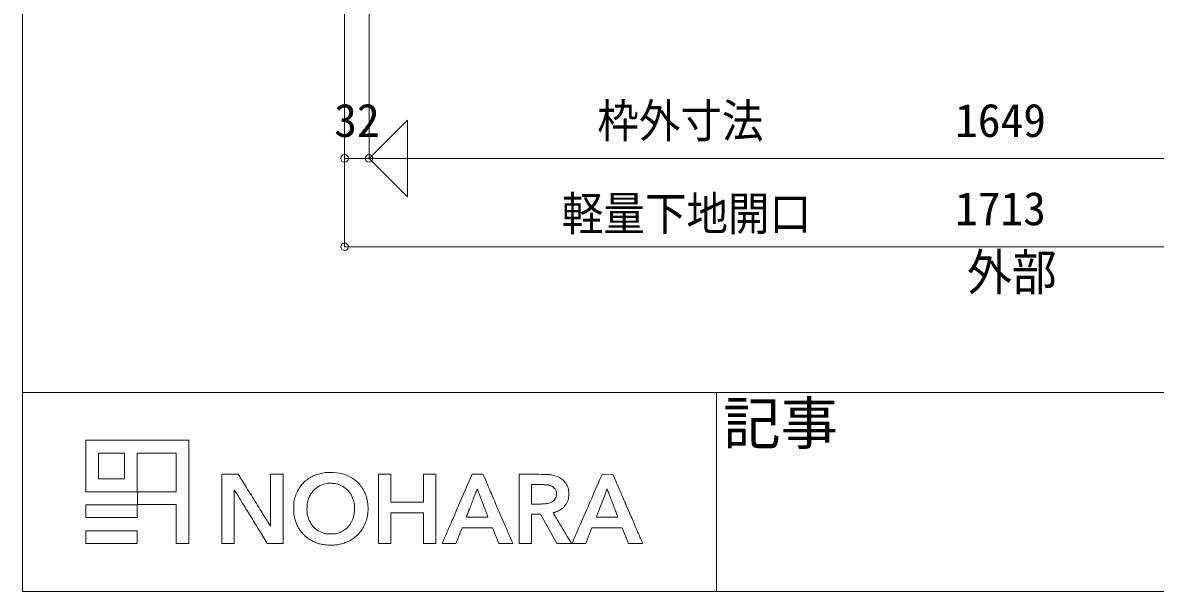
# Model space of a CAD drawing. Units: millimetres at full size, sheet at 1:20. Extents: x -4100 to 3700, y -3386 to 2063.
# Drawn here: x -4100 to -2620, y -3386 to -2643 of the extents above; entities that cross this region are included whole.
import ezdxf
from ezdxf.enums import TextEntityAlignment as Align

# ---------------------------------------------------------------- set-up
doc = ezdxf.new("R2010")
doc.units = ezdxf.units.MM
doc.header["$LTSCALE"] = 20
doc.header["$PDMODE"] = 32
doc.header["$PDSIZE"] = 10
doc.layers.add('0-1', color=7, linetype='Continuous', lineweight=9)
doc.layers.add('0-2', color=7, linetype='Continuous', lineweight=9)
doc.styles.add('HGｺﾞｼｯｸM', font='')
doc.styles.add('ＭＳ ゴシック', font='')
doc.styles.get('HGｺﾞｼｯｸM').set_extended_font_data('HGｺﾞｼｯｸM')
doc.styles.get('ＭＳ ゴシック').set_extended_font_data('MS Gothic')

msp = doc.modelspace()

# ---------------------------------------------------------------- linework, layer by layer
at = {"layer": '0-1', "color": 5}
for p, q in [((3700.24, -3126.39), (-4099.57, -3126.39)), ((-3193.49, -3126.39), (-3193.49, -3386.39))]:
    msp.add_line(p, q, dxfattribs=at)
at = {"layer": '0-1'}
for p, q in [((-3431.32, -3233.35), (-3451.04, -3233.23)), ((-3382.85, -3323.46), (-3386.33, -3317.69))]:
    msp.add_line(p, q, dxfattribs=at)
at = {"layer": '0-1', "color": 5}
msp.add_lwpolyline([(3700.24, 2063.48), (3700.24, -3386.39), (-4099.57, -3386.39), (-4099.57, 2063.48)], close=True, dxfattribs=at)
at = {"layer": '0-1'}
for points in [[(-4017.14, -3188.87), (-4017.14, -3256.07), (-3949.94, -3256.07), (-3949.94, -3205.67), (-3899.24, -3205.67), (-3899.24, -3256.07), (-3949.64, -3256.07), (-3949.64, -3272.87), (-3899.24, -3272.87), (-3899.24, -3323.87), (-3882.44, -3323.87), (-3882.44, -3188.87)], [(-3966.74, -3205.67), (-3966.74, -3239.27), (-4000.34, -3239.27), (-4000.34, -3205.67)], [(-3634.64, -3233.27), (-3634.64, -3323.87), (-3618.74, -3323.87), (-3618.74, -3283.67), (-3576.14, -3283.67), (-3576.14, -3323.88), (-3560.09, -3323.72), (-3559.94, -3233.27), (-3576.14, -3233.27), (-3576.14, -3269.87), (-3618.59, -3269.72), (-3618.75, -3233.27)], [(-4017.14, -3273.17), (-4017.14, -3289.97), (-3949.94, -3289.97), (-3949.94, -3273.17)], [(-4017.14, -3307.07), (-4017.14, -3323.87), (-3949.94, -3323.87), (-3949.94, -3307.07)]]:
    msp.add_lwpolyline(points, close=True, dxfattribs=at)
for points in [[(-3839.24, -3233.27), (-3839.24, -3323.87), (-3823.34, -3323.87), (-3823.34, -3288.7)], [(-3816.87, -3234.99), (-3817.94, -3233.27), (-3839.24, -3233.27)], [(-3790.32, -3306.98), (-3779.99, -3323.85), (-3759.44, -3323.87), (-3759.44, -3233.27), (-3775.64, -3233.27), (-3775.79, -3301.22), (-3779.24, -3295.67)], [(-3494.78, -3241.44), (-3498.29, -3233.27), (-3512.39, -3233.28), (-3531.81, -3278.05)], [(-3451.04, -3233.23), (-3451.04, -3323.87), (-3434.84, -3323.87), (-3434.84, -3285.47), (-3422.98, -3285.47), (-3402, -3323.87), (-3392.3, -3323.87)], [(-3324.41, -3243.17), (-3328.6, -3233.42), (-3342.75, -3233.26), (-3343.01, -3233.94)], [(-3427.35, -3272.27), (-3434.84, -3272.27), (-3434.84, -3246.72), (-3424.42, -3246.84)], [(-3322.46, -3288.64), (-3322.28, -3289.37), (-3336.26, -3289.37)], [(-3542.65, -3323.87), (-3533.69, -3323.87), (-3525.59, -3303.17), (-3486.04, -3303.32), (-3477.67, -3323.87), (-3468.55, -3323.87)], [(-3359.98, -3313.47), (-3355.97, -3303.32), (-3316.47, -3303.16), (-3308.09, -3323.86), (-3289.69, -3323.87), (-3291.13, -3320.49)], [(-3380.7, -3320.72), (-3382.01, -3323.72), (-3373.13, -3323.8)]]:
    msp.add_lwpolyline(points, dxfattribs=at)
for centre, radius, start, end in [((-5201.48, -4095.26), 1630.09, 31.79944, 31.85307), ((-651004.81, -404501.52), 761490.02, 31.79875, 31.79944), ((-3700.85, -3277.53), 46.09, 121.05776, 129.79342), ((-3699.65, -3279.52), 48.41, 112.63846, 121.05784), ((-3698.94, -3281.21), 50.24, 104.37868, 112.63853), ((-3697.79, -3285.69), 54.86, 96.64605, 104.37874), ((-3701.78, -3251.5), 20.44, 93.49458, 96.64611), ((-3696.89, -3331.55), 100.64, 92.52796, 93.49465), ((-3696.35, -3343.64), 112.74, 91.56154, 92.528), ((-3696.7, -3331.1), 100.2, 90.50569, 91.56153), ((-3697.05, -3290.62), 59.72, 75.21282, 90.5057), ((-3693.58, -3277.45), 46.1, 56.64455, 75.2128), ((-3691.59, -3274.43), 42.48, 37.20408, 56.64453), ((-3461.51, -8259.23), 5025.97, 89.51711, 89.65576), ((-3420.92, -3442.92), 209.49, 88.12693, 89.51713), ((-3415.74, -3284.52), 51.01, 84.73923, 88.127), ((-3412.84, -3253.05), 19.41, 77.7694, 84.73923), ((-3418.27, -3278.08), 45.01, 66.38555, 77.76933), ((-3410.37, -3260.02), 25.3, 48.86313, 66.38548), ((-4278841.66, 1853541.17), 4661276.93, 336.52506, 336.52552), ((-3361.21, -3226.92), 19.5, 336.52555, 338.91562), ((-2650.57, -3273.92), 1172.78, 179.03041, 179.32101), ((-3823.04, -3254.08), 0.145, 43.13055, 179.03041), ((-3824.69, -3255.63), 2.41, 31.84065, 43.13046), ((-12450.09, -8612.07), 10155.69, 31.80625, 31.84063), ((-254021.3, -158372.92), 294397.75, 31.79663, 31.79869), ((-435425.61, -270833.19), 507833.53, 31.79521, 31.79659), ((-3698.09, -3276.77), 47.6, 150.36178, 159.56175), ((-3700.56, -3275.36), 44.76, 140.87445, 150.36179), ((-3707.05, -3270.08), 36.39, 129.79341, 140.87448), ((-3697.43, -3275.02), 30.18, 134.32823, 152.23331), ((-3698.26, -3274.16), 28.98, 116.01435, 134.32826), ((-3697.03, -3276.69), 31.79, 98.9278, 116.01445), ((-3699.46, -3261.23), 16.15, 90.6497, 98.92786), ((-3698.77, -3322.03), 76.95, 88.04946, 90.64966), ((-3698.75, -3321.6), 76.52, 85.42221, 88.04945), ((-3694.09, -3263.31), 18.04, 77.73789, 85.42227), ((-3696.68, -3275.24), 30.25, 60.65236, 77.73787), ((-3696.47, -3274.86), 29.82, 43.3793, 60.65237), ((-3697.17, -3275.52), 30.78, 26.40466, 43.3794), ((-3693.05, -3275.54), 44.31, 18.37087, 37.20411), ((-50376.2, 14625.15), 50164.08, 339.11513, 339.12155), ((-3506.41, -3252.48), 0.476, 339.12158, 357.19157), ((-3505.86, -3252.51), 0.069, 23.48906, 177.1916), ((-3568.04, -3279.53), 67.87, 22.00259, 23.48905), ((-3649.55, -3312.46), 155.78, 20.88824, 22.00252), ((5090.34, 446.51), 9343.73, 203.24713, 203.27762), ((67870.14, 27454.75), 77686.6, 203.27766, 203.28407), ((76447.44, 31145.95), 87024.43, 203.28411, 203.29075), ((-3434.48, -4111.01), 864.23, 88.95664, 89.33296), ((-3420.43, -3339.5), 92.59, 87.01304, 88.9567), ((-3417.35, -3280.63), 33.64, 83.56575, 87.01309), ((-3414.54, -3255.66), 8.51, 73.98914, 83.56571), ((-3419.29, -3272.2), 25.72, 69.19581, 73.98916), ((-3415.43, -3262.04), 14.86, 61.96474, 69.19582), ((-3414.43, -3260.18), 12.75, 54.09629, 61.96472), ((-3414.93, -3260.87), 13.59, 46.59677, 54.0964), ((-3415.23, -3261.18), 14.03, 37.84538, 46.59683), ((-3411.08, -3257.96), 8.78, 25.41249, 37.84538), ((-3411, -3257.92), 8.69, 12.90467, 25.41251), ((-3407.58, -3256.82), 21.05, 29.3883, 48.86311), ((-3409.71, -3258.02), 23.5, 11.45453, 29.38832), ((-3404.09, -3256.88), 17.77, 2.38062, 11.45451), ((168529.08, -69941.49), 184350.44, 158.79235, 158.79831), ((-3336.13, -3252.98), 0.209, 90.00004, 158.79236), ((-3336.13, -3252.89), 0.121, 21.31364, 89.99991), ((-15218.36, -7888.84), 12754.7, 21.28914, 21.31366), ((-198631.54, -87283.47), 212620.9, 23.28075, 23.28212), ((-517001.66, -224268.14), 559210.48, 23.28002, 23.28071), ((-546394.29, -236914.8), 591208.36, 23.27937, 23.28006), ((10018.96, -3288.71), 13842.3, 179.91951, 179.99995), ((-2938.01, -3270.51), 885.31, 179.32105, 179.91945), ((-5503.78, -4304.13), 1981.98, 31.60711, 31.80627), ((-6978.75, -5211.79), 3713.85, 31.48269, 31.60714), ((84801.01, 51660.85), 104243.37, 211.79523, 211.8021), ((-3720.99, -3273.15), 24.43, 171.7954, 176.30606), ((-3707.79, -3275.05), 37.77, 168.54099, 171.7954), ((-3696.62, -3277.32), 49.17, 159.56182, 168.54097), ((-3691.42, -3278.18), 36.97, 152.23339, 167.6116), ((-3700.29, -3277.07), 34.27, 10.74115, 26.40476), ((-3695.41, -3276.32), 46.8, 11.29433, 18.37086), ((-3704.03, -3278.05), 55.59, 5.07461, 11.29426), ((-9572.09, -937.74), 6492.83, 338.94278, 339.00787), ((-6621.75, -2069.8), 3332.75, 339.00788, 339.11514), ((-5348.16, -3960.7), 1973.88, 20.71447, 20.88819), ((28214.52, 8731.25), 33908.42, 200.71444, 200.722), ((57920.22, 19969.16), 65668.76, 200.72202, 200.7266), ((80832.2, 33033.5), 91798.21, 203.29076, 203.29718), ((-3414.69, -3257.99), 13.22, 289.63137, 313.60412), ((-3412.68, -3260.1), 10.31, 313.60414, 341.44483), ((-3415.92, -3259.01), 13.72, 341.44479, 3.90725), ((-3415.68, -3258.99), 13.48, 3.90723, 12.90469), ((-3405.49, -3261.41), 19.19, 333.60538, 344.88468), ((-3401.24, -3262.56), 14.79, 344.88467, 355.16146), ((-3447.23, -3258.67), 60.95, 355.1615, 358.74999), ((-3447.09, -3258.67), 60.81, 358.74999, 2.38063), ((-133132.94, 53091.32), 141484.84, 336.51153, 336.52505), ((-4234.13, -3608.67), 966.01, 20.92847, 21.28921), ((-5105.96, -3942.09), 1899.43, 20.71103, 20.92853), ((-370911.05, -161414.91), 400172.76, 23.27848, 23.2794), ((26161.17, 9414.68), 32087.68, 203.27853, 203.29113), ((151147.45, 91622.49), 181706.68, 211.48272, 211.4857), ((293168.4, 178604.86), 348247.61, 211.48578, 211.48761), ((61061.18, 36940.33), 76310, 211.8021, 211.81081), ((65150.5, 39476.91), 81122.15, 211.81083, 211.81771), ((-3399.45, -3278.09), 346.04, 179.32178, 180.00383), ((-3457.67, -3278.1), 287.82, 180.00384, 180.75074), ((-3699.39, -3274.54), 46.08, 176.30608, 179.32173), ((-3683.1, -3281.05), 62.37, 180.75077, 183.07392), ((-3712.61, -3282.64), 32.82, 183.07401, 186.43611), ((-3655.66, -3278.76), 72.52, 178.74903, 181.97319), ((-3656.15, -3278.75), 72.02, 175.55077, 178.74904), ((-3701.06, -3280.32), 27.09, 181.97321, 188.69735), ((-3706.78, -3274.81), 21.24, 167.61162, 175.55079), ((-3690.7, -3278.74), 37.57, 188.69741, 203.34926), ((-3706.08, -3278.26), 40.18, 341.76006, 354.21031), ((-3703.01, -3277.59), 37.04, 6.32467, 10.74117), ((-3711.38, -3278.52), 45.46, 2.5371, 6.3247), ((-3701.66, -3278.71), 35.73, 354.21034, 358.73887), ((-3711.1, -3278.5), 45.18, 358.7388, 2.53717), ((-3702.41, -3278.24), 53.98, 352.53171, 358.93709), ((-3705.57, -3278.18), 57.14, 358.93709, 5.07452), ((58788.62, -30311.55), 67931.19, 156.54966, 156.56547), ((4819.05, -6420.07), 8907.32, 159.38135, 159.41733), ((-2274.22, -3751.25), 1328.59, 159.11026, 159.38138), ((-1154.11, -4178.75), 2527.51, 158.94275, 159.11028), ((57114.14, 19664.25), 64806.94, 200.7267, 200.73128), ((23330.38, 6877.37), 28684.28, 200.73133, 200.73981), ((-4974.74, -3840.72), 1582.16, 20.61143, 20.73977), ((-4264.77, -3573.7), 823.64, 20.4022, 20.61144), ((-81479.09, -36859.23), 84921.76, 23.27948, 23.29713), ((-3427.35, -3076.23), 196.03, 270.00003, 270.90415), ((-3427.39, -3073.82), 198.45, 270.90419, 271.80006), ((-3426.71, -3095.36), 176.89, 271.80003, 272.67941), ((-3419.74, -3244.45), 27.64, 272.67935, 276.14525), ((-3419.83, -3243.57), 28.53, 276.14527, 289.63132), ((-3406.53, -3283.73), 0.115, 112.65832, 180.00011), ((-3406.31, -3283.73), 0.326, 180.00005, 210.76352), ((28739.35, 15851.27), 37410.11, 210.7636, 210.77391), ((-3400.98, -3297.02), 14.52, 110.49068, 112.65823), ((-3402.25, -3293.61), 10.88, 106.93429, 110.4907), ((-3399.54, -3302.52), 20.2, 104.69647, 106.93437), ((-3409.38, -3264.99), 18.61, 284.69656, 291.26338), ((-3417.33, -3244.57), 40.51, 291.26341, 294.93369), ((-3417.75, -3243.67), 41.51, 294.93373, 298.58225), ((-3409.1, -3259.54), 23.44, 298.58231, 304.17991), ((-3407.17, -3262.39), 20, 304.17987, 315.14204), ((-3410.86, -3258.71), 25.2, 315.14204, 324.35733), ((-3410.7, -3258.82), 25.01, 324.35739, 333.6054), ((64673.01, -29654.93), 72954.35, 158.79826, 158.81315), ((-7293.84, -4769.3), 4238.46, 20.61296, 20.71105), ((-5493.67, -4092.19), 2315.16, 20.45869, 20.61293), ((-11476.32, -6324.09), 8700.57, 20.42265, 20.45863), ((81828.28, 33378.53), 92693.74, 203.29114, 203.29687), ((86630.47, 35446.26), 97922.17, 203.29681, 203.30254), ((290252.98, 176819.56), 344829, 211.48767, 211.4895), ((125293.62, 75773.88), 151381.79, 211.4895, 211.49294), ((-843.53, -1469.36), 3457.43, 211.81774, 211.88581), ((-3724.33, -3283.96), 21.03, 186.43614, 191.12962), ((-3698.31, -3278.84), 47.54, 191.12965, 197.25792), ((-3691, -3276.57), 55.19, 197.25788, 202.73752), ((-3692.08, -3277.02), 54.03, 202.7375, 208.27166), ((-3697.67, -3281.74), 29.98, 203.3493, 220.70235), ((-3695.74, -3282.22), 29.05, 310.99188, 326.65983), ((-3697.42, -3281.12), 31.06, 326.65988, 341.75995), ((-3692.17, -3281.25), 43.31, 333.53582, 343.83434), ((-3702.69, -3278.2), 54.26, 343.83434, 352.53179), ((28406.54, -17142.31), 34817.75, 156.56546, 156.59159), ((-3518.82, -3288.95), 0.919, 159.41732, 179.99997), ((-3519.49, -3288.95), 0.246, 180.00007, 267.12292), ((-3513.7, -3173.6), 115.74, 267.12298, 268.28584), ((-3512.89, -3146.55), 142.8, 268.2859, 269.78451), ((-3505.79, -1258.95), 2030.41, 269.78456, 269.99999), ((-3505.79, -2010.89), 1278.48, 270.00002, 270.23975), ((-3503.14, -2644.2), 645.16, 270.23977, 270.6397), ((-3587.5, 4911.09), 8200.92, 270.63968, 270.66787), ((-10124.96, -5753.34), 7076.05, 20.38049, 20.40226), ((-3491.9, -3289.21), 0.064, 270.6677, 359.99992), ((-3492.19, -3289.21), 0.349, 360, 20.38053), ((-16661.17, -8971.74), 14359.2, 23.21373, 23.27951), ((-1294.98, -2034.25), 2453.67, 210.77399, 210.94863), ((697.22, -839.65), 4776.58, 210.94862, 211.05473), ((-3348.42, -3289.12), 1.83, 158.81305, 180.68904), ((-3350.15, -3289.14), 0.093, 180.68905, 269.02001), ((-3282.77, 649.48), 3939.29, 269.01986, 269.0783), ((-3338.91, -2840.43), 448.93, 269.07828, 269.65445), ((-3336.26, -2400.47), 888.9, 269.65441, 270.00002), ((-3327.55, -3289.92), 5.25, 14.08935, 20.42259), ((56316.99, 22389.49), 64916.32, 203.30244, 203.31024), ((-28538.28, -14172.91), 27480.79, 23.29346, 23.31019), ((-3702.47, -3282.61), 42.23, 208.27164, 214.92846), ((-3712.58, -3289.67), 29.9, 214.92843, 221.64341), ((-3688.31, -3268.09), 62.38, 221.64341, 225.51738), ((-3688.45, -3268.23), 62.18, 225.51742, 229.39345), ((-3698.47, -3282.44), 28.92, 220.70241, 238.40793), ((-3696.43, -3279.11), 32.82, 238.40797, 254.50995), ((-3700.74, -3294.68), 16.66, 254.50989, 259.64503), ((-3701.06, -3296.39), 14.93, 259.64495, 265.2224), ((-3699.85, -3282.02), 29.35, 265.22237, 268.897), ((-3696.71, -3118.71), 192.69, 268.89703, 269.81239), ((-3697.09, -3234.8), 76.6, 269.81241, 273.14404), ((-3694.13, -3288.64), 22.67, 273.14398, 281.39284), ((-3693.35, -3292.53), 18.71, 281.39281, 290.67584), ((-3700.58, -3273.37), 39.19, 290.67587, 296.01625), ((-3696.92, -3280.86), 30.85, 296.01622, 310.99192), ((-3692.74, -3281.73), 43.38, 305.13246, 313.75827), ((-3696.61, -3277.69), 48.99, 313.75819, 323.10162), ((-3691.25, -3281.71), 42.28, 323.10161, 333.53575), ((405825.51, -180532.21), 446085.71, 156.59155, 156.59338), ((-197338.02, -86461.51), 210952.16, 23.21037, 23.21381), ((-477308.53, -288675.5), 553200.99, 31.05374, 31.05466), ((-232712.03, -141394.41), 267685.38, 31.0521, 31.0537), ((-34734.69, 10330.09), 34196.74, 336.4728, 336.51153), ((-4938.93, -2689.59), 1697.74, 338.2982, 338.43983), ((-21079.6, -10961.72), 19360.22, 23.27174, 23.29351), ((-23243.06, -11892.22), 21715.3, 23.25554, 23.27182), ((-3710.12, -3293.51), 28.88, 229.39345, 236.27169), ((-3695.16, -3271.1), 55.82, 236.27166, 242.20778), ((-3700.02, -3280.32), 45.4, 242.20778, 249.13868), ((-3699.81, -3279.76), 46, 249.1386, 256.02051), ((-3696.65, -3267.08), 59.07, 256.0204, 261.72565), ((-3699.78, -3288.61), 37.31, 261.72555, 268.15566), ((-3697.94, -3231.53), 94.42, 268.15558, 271.3699), ((-3697.93, -3231.98), 93.97, 271.36988, 274.57984), ((-3693.15, -3291.67), 34.09, 274.57983, 281.4212), ((-3696.95, -3272.85), 53.29, 281.42119, 288.89129), ((-3695.37, -3277.48), 48.39, 288.89135, 296.92093), ((-3694.43, -3279.33), 46.33, 296.92096, 305.13251), ((-3551.2, -3323.42), 0.234, 160.26136, 257.52012), ((-3544.76, -3325.73), 7.07, 156.59336, 160.26135), ((-3549.87, -3317.42), 6.38, 257.52016, 266.57803), ((-3548.03, -3286.74), 37.11, 266.57807, 269.75984), ((-3542.74, -2024.13), 1299.73, 269.75992, 270.00423), ((-3468.55, -2702.11), 621.75, 270, 270.32201), ((-3466.82, -3009.98), 313.88, 270.32206, 270.85903), ((-3506.59, -358.1), 2966.06, 270.85912, 270.90977), ((-3459.5, -3323.73), 0.056, 270.90977, 359.99991), ((-3459.97, -3323.73), 0.532, 359.99999, 23.21036), ((-3392.3, -2897.46), 426.4, 270.00004, 270.49851), ((-3390.41, -3114.63), 209.22, 270.49856, 271.34768), ((-3410.22, -2272.65), 1051.44, 271.34772, 271.49509), ((-3428.4, -3350.89), 53.17, 30.82278, 31.05196), ((-3382.79, -3323.67), 0.061, 271.49503, 30.82263), ((-3367.52, -2697.25), 626.57, 269.48682, 269.79897), ((-3368.57, -2998.38), 325.43, 269.79896, 270.30866), ((-3379.25, -1016.59), 2307.26, 270.30865, 270.37259), ((-3364.25, -3323.62), 0.177, 270.37265, 315.00009), ((-3364.37, -3323.49), 0.358, 314.99996, 338.04381), ((-10531.39, -434.2), 7727.85, 338.04378, 338.06738), ((-4182.91, -2990.47), 884.04, 338.0674, 338.29819), ((-3930.24, -3592.57), 694.61, 23.05981, 23.25553)]:
    msp.add_arc(centre, radius, start, end, dxfattribs=at)
at = {"layer": '0-2'}
for p, q in [((-3679.08, -2935.91), (-3679.08, -2619.49)), ((-3679.08, -2820.5), (-3679.08, -2619.49)), ((-3647.08, -2820.5), (-3647.08, -2619.49)), ((-3647.08, -2820.5), (-3597.08, -2770.5)), ((-3597.08, -2770.5), (-3597.08, -2870.5)), ((-3679.08, -2820.5), (-3647.08, -2820.5)), ((-3647.08, -2820.5), (-3597.08, -2870.5)), ((-3647.08, -2820.5), (-1998.08, -2820.5)), ((-3679.08, -2935.91), (-1966.08, -2935.91))]:
    msp.add_line(p, q, dxfattribs=at)
for p in [(-3679.08, -2820.5), (-3647.08, -2820.5), (-3679.08, -2935.91)]:
    msp.add_point(p, dxfattribs=at)

# ---------------------------------------------------------------- texts
at = {"layer": '0-1', "style": 'HGｺﾞｼｯｸM'}
msp.add_text('記事', height=54.99, dxfattribs=at).set_placement((-3184.64, -3210.6), align=Align.BOTTOM_LEFT)
at = {"layer": '0-2', "style": 'ＭＳ ゴシック'}
for s, p in [('32', (-3692.57, -2805.5)), ('1649', (-2881.63, -2805.5)), ('1713', (-2881.63, -2920.91))]:
    msp.add_text(s, height=43.62, dxfattribs=at).set_placement(p, align=Align.BOTTOM_LEFT)
at = {"layer": '0-2', "style": 'ＭＳ ゴシック', "width": 0.9}
for s, height, p in [('枠外寸法', 44.21, (-3348.99, -2806.55)), ('軽量下地開口', 44.21, (-3395.34, -2927.84)), ('外部', 47.65, (-2865.99, -3007.34))]:
    msp.add_text(s, height=height, dxfattribs=at).set_placement(p, align=Align.BOTTOM_LEFT)

doc.saveas('drawing.dxf')
